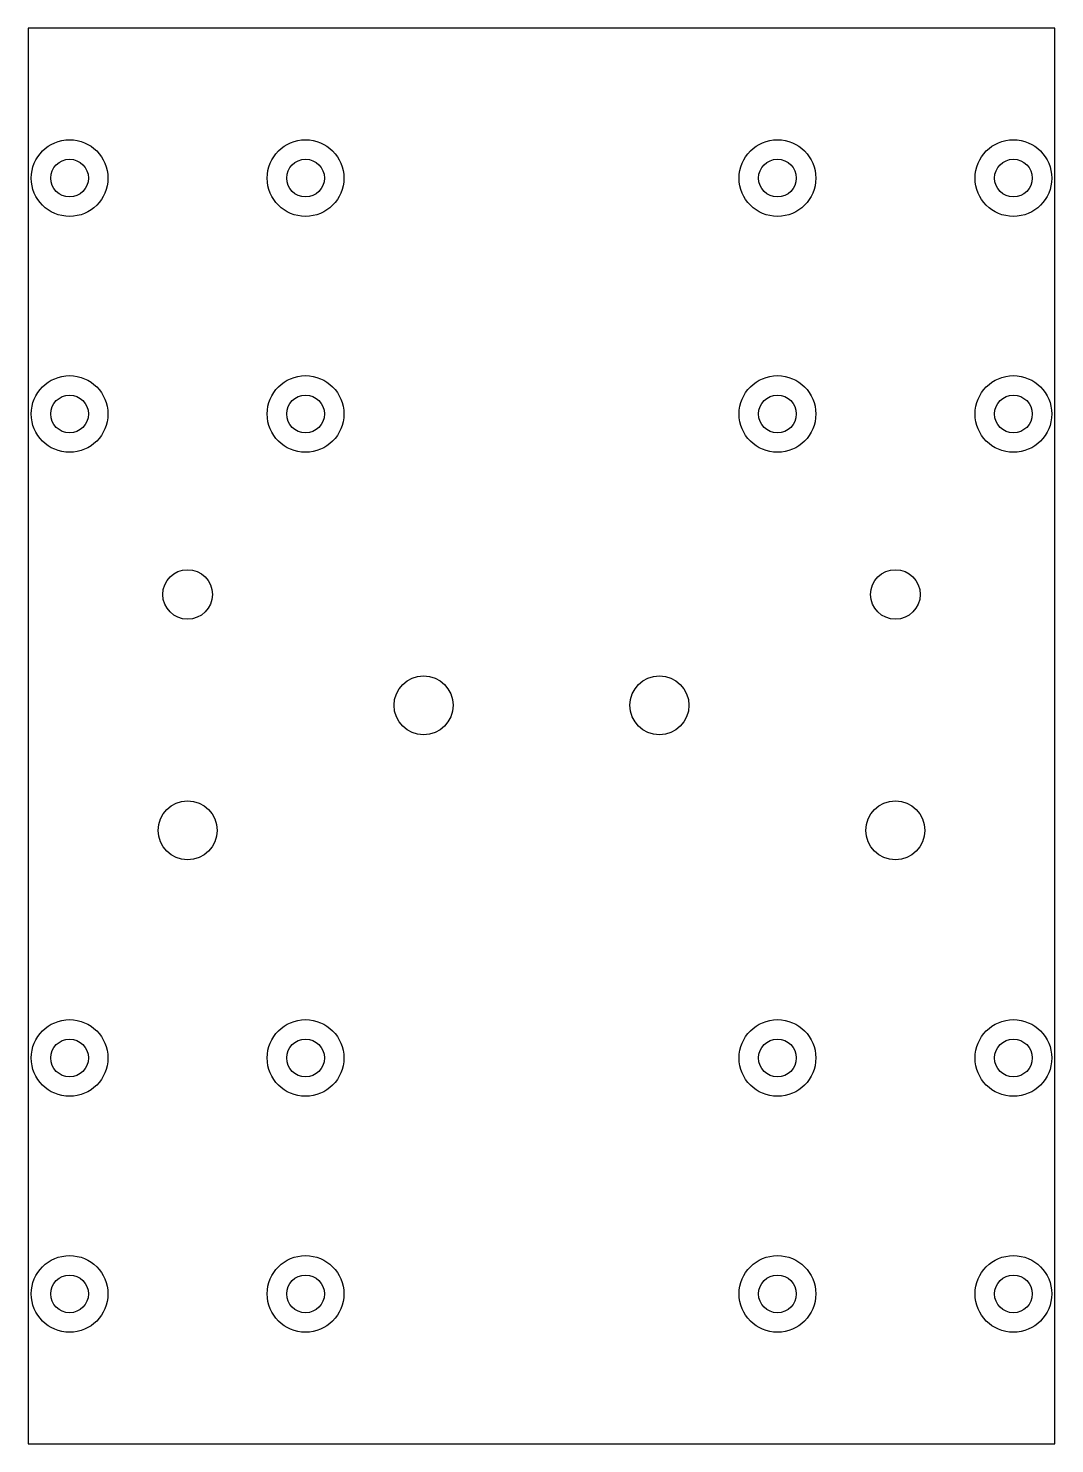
# Model space of a CAD drawing. Header units: millimetres. Extents: x 50 to 137, y 50 to 170.
import ezdxf

# ---------------------------------------------------------------- set-up
doc = ezdxf.new("R2010")
doc.units = ezdxf.units.MM

msp = doc.modelspace()

# ---------------------------------------------------------------- linework, layer by layer
msp.add_lwpolyline([(50, 50), (137, 50), (137, 170), (50, 170)], close=True)
for centre, radius in [((53.5, 157.3), 3.25), ((73.5, 157.3), 3.25), ((113.5, 157.3), 3.25), ((133.5, 157.3), 3.25), ((53.5, 157.3), 1.6), ((73.5, 157.3), 1.6), ((113.5, 157.3), 1.6), ((133.5, 157.3), 1.6), ((53.5, 137.3), 3.25), ((73.5, 137.3), 3.25), ((113.5, 137.3), 3.25), ((133.5, 137.3), 3.25), ((53.5, 137.3), 1.6), ((73.5, 137.3), 1.6), ((113.5, 137.3), 1.6), ((133.5, 137.3), 1.6), ((63.5, 122), 2.1), ((123.5, 122), 2.1), ((83.5, 112.6), 2.5), ((103.5, 112.6), 2.5), ((63.5, 102), 2.5), ((123.5, 102), 2.5), ((53.5, 82.7), 3.25), ((73.5, 82.7), 3.25), ((113.5, 82.7), 3.25), ((133.5, 82.7), 3.25), ((53.5, 82.7), 1.6), ((73.5, 82.7), 1.6), ((113.5, 82.7), 1.6), ((133.5, 82.7), 1.6), ((53.5, 62.7), 3.25), ((73.5, 62.7), 3.25), ((113.5, 62.7), 3.25), ((133.5, 62.7), 3.25), ((53.5, 62.7), 1.6), ((73.5, 62.7), 1.6), ((113.5, 62.7), 1.6), ((133.5, 62.7), 1.6)]:
    msp.add_circle(centre, radius)

doc.saveas('drawing.dxf')
